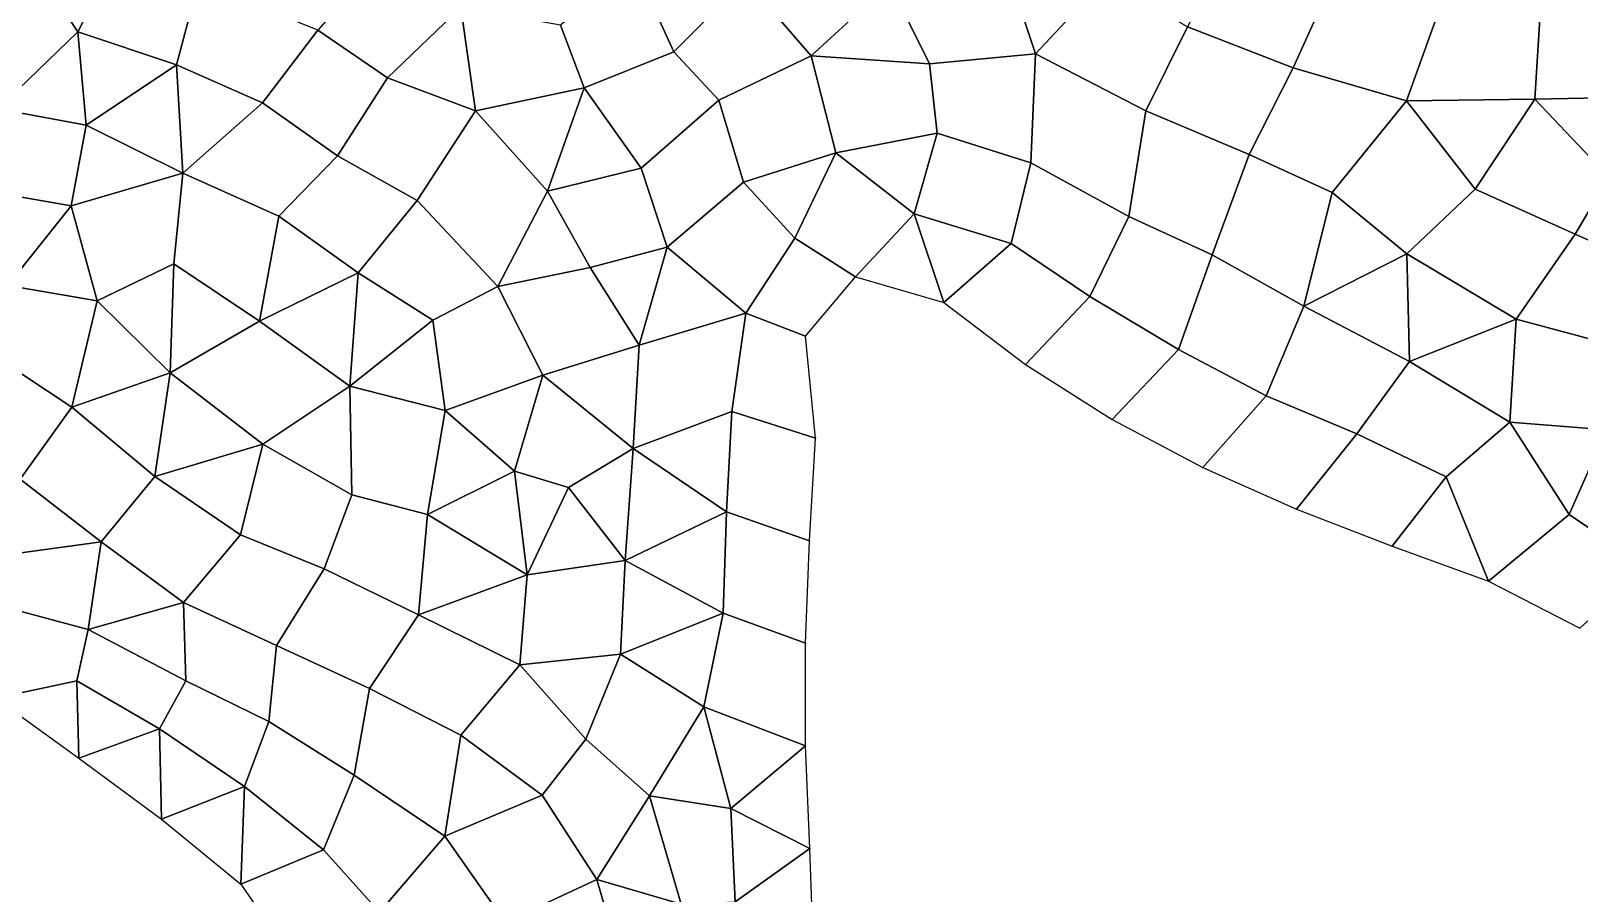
# Model space of a CAD drawing. Extents: x 380707 to 407438, y 6452841 to 6483357.
# Drawn here: x 384660 to 386017, y 6457156 to 6457912 of the extents above; entities that cross this region are included whole.
import ezdxf

# ---------------------------------------------------------------- set-up
doc = ezdxf.new("R2010")
doc.units = 0
for name, color, linetype in [('MESH_BOUND', 25, 'CONTINUOUS'), ('MESH_ELEMS', 18, 'CONTINUOUS'), ('MESH_NDSTRNGS', 17, 'CONTINUOUS'), ('MESH_NODES', 18, 'CONTINUOUS')]:
    doc.layers.add(name, color=color, linetype=linetype)

msp = doc.modelspace()

# ---------------------------------------------------------------- linework, layer by layer
at = {"layer": 'MESH_BOUND', "color": 25}
for points in [[(385338.668, 6457644.55, -0.357), (385382.485, 6457696.76, -0.026)], [(385382.485, 6457696.76, -0.026), (385459.913, 6457674.27, -0.11)], [(385459.913, 6457674.27, -0.11), (385531.552, 6457619.95, -0.537)], [(385347.612, 6457555.15, 0.357), (385338.668, 6457644.55, -0.357)], [(385531.552, 6457619.95, -0.537), (385607.434, 6457571.57, -0.622)], [(385607.434, 6457571.57, -0.622), (385686.953, 6457529.49, -0.322)], [(385342.277, 6457465.31, 0.047), (385347.612, 6457555.15, 0.357)], [(385686.953, 6457529.49, -0.322), (385769.043, 6457492.89, -0.232)], [(385769.043, 6457492.89, -0.232), (385852.971, 6457460.42, 1.01)], [(385338.722, 6457375.39, 0.42), (385342.277, 6457465.31, 0.047)], [(385852.971, 6457460.42, 1.01), (385937.611, 6457429.84, 0.553)], [(385937.611, 6457429.84, 0.553), (386017.524, 6457388.6, 1.007)], [(385338.753, 6457285.46, 2.218), (385338.722, 6457375.39, 0.42)], [(384628.813, 6457327.2, -1.058), (384701.744, 6457274.59, -0.633)], [(385342.45, 6457195.54, 1.519), (385338.753, 6457285.46, 2.218)], [(384701.744, 6457274.59, -0.633), (384774.133, 6457221.3, 0.948)], [(384774.133, 6457221.3, 0.948), (384843.654, 6457164.24, 1.255)], [(385345.706, 6457105.61, -0.596), (385342.45, 6457195.54, 1.519)], [(384843.654, 6457164.24, 1.255), (384894.55, 6457090.08, 1.29)]]:
    msp.add_polyline3d(points, dxfattribs=at)
at = {"layer": 'MESH_ELEMS', "color": 178}
for points in [[(385286.099, 6457957.09, -1.074), (385343.647, 6457890.3, -1.125), (385412.55, 6457953.7, -12.525), (385350.753, 6458005.57, -11.634)], [(384972.254, 6457871.02, -0.62), (385036.496, 6457932.65, -0.218), (384983.558, 6457995.65, -0.27), (384911.349, 6457912.99, -0.515)], [(385803.75, 6457962.76, -14.764), (385713.324, 6457994, -13.539), (385673.703, 6457915.88, -13.212), (385766.16, 6457879.82, -13.122)], [(384700.884, 6457911.47, -3.806), (384652.41, 6457984.87, -3.208), (384595.935, 6457922.82, -4.307), (384630.873, 6457843.87, -6.203)], [(384652.41, 6457984.87, -3.208), (384700.884, 6457911.47, -3.806), (384736.542, 6457982.17, -3.139), (384652.41, 6457984.87, -3.208)], [(384787.365, 6457882.62, -3.315), (384806.793, 6457955.36, -1.087), (384736.542, 6457982.17, -3.139), (384700.884, 6457911.47, -3.806)], [(385510.167, 6457982.55, -13.014), (385412.55, 6457953.7, -12.525), (385447.455, 6457883.34, -11.362), (385540.503, 6457892.31, -12.653)], [(385540.503, 6457892.31, -12.653), (385601.039, 6457957.22, -13.024), (385510.167, 6457982.55, -13.014), (385540.503, 6457892.31, -12.653)], [(385223.341, 6457894.07, -0.522), (385188.134, 6457970.67, -0.663), (385124.087, 6457917.19, -0.462), (385144.748, 6457862.38, -0.36)], [(385188.134, 6457970.67, -0.663), (385223.341, 6457894.07, -0.522), (385286.099, 6457957.09, -1.074), (385188.134, 6457970.67, -0.663)], [(385897.198, 6457938.64, -15.604), (385803.75, 6457962.76, -14.764), (385766.16, 6457879.82, -13.122), (385865.455, 6457851, -9.127)], [(384862.61, 6457849.2, -2.261), (384911.349, 6457912.99, -0.515), (384806.793, 6457955.36, -1.087), (384787.365, 6457882.62, -3.315)], [(385262.828, 6457851.58, -0.483), (385343.647, 6457890.3, -1.125), (385286.099, 6457957.09, -1.074), (385223.341, 6457894.07, -0.522)], [(385412.55, 6457953.7, -12.525), (385343.647, 6457890.3, -1.125), (385447.455, 6457883.34, -11.362), (385412.55, 6457953.7, -12.525)], [(385637.137, 6457842.1, -12.295), (385673.703, 6457915.88, -13.212), (385601.039, 6457957.22, -13.024), (385540.503, 6457892.31, -12.653)], [(385049.51, 6457842.06, -0.615), (385036.496, 6457932.65, -0.218), (384972.254, 6457871.02, -0.62), (385049.51, 6457842.06, -0.615)], [(385124.087, 6457917.19, -0.462), (385036.496, 6457932.65, -0.218), (385049.51, 6457842.06, -0.615), (385144.748, 6457862.38, -0.36)], [(385977.968, 6457852.52, -12.367), (385983.414, 6457936.95, -15.549), (385897.198, 6457938.64, -15.604), (385865.455, 6457851, -9.127)], [(386079.34, 6457854.62, -14.773), (386096.978, 6457923.35, -15.055), (385983.414, 6457936.95, -15.549), (385977.968, 6457852.52, -12.367)], [(384700.884, 6457911.47, -3.806), (384630.873, 6457843.87, -6.203), (384708.086, 6457829.62, -4.363), (384700.884, 6457911.47, -3.806)], [(384787.365, 6457882.62, -3.315), (384700.884, 6457911.47, -3.806), (384708.086, 6457829.62, -4.363), (384787.365, 6457882.62, -3.315)], [(384862.61, 6457849.2, -2.261), (384928.446, 6457802.85, -2.595), (384972.254, 6457871.02, -0.62), (384911.349, 6457912.99, -0.515)], [(385727.745, 6457803.97, -7.469), (385766.16, 6457879.82, -13.122), (385673.703, 6457915.88, -13.212), (385637.137, 6457842.1, -12.295)], [(385144.748, 6457862.38, -0.36), (385194.64, 6457792.05, -0.507), (385262.828, 6457851.58, -0.483), (385223.341, 6457894.07, -0.522)], [(385540.503, 6457892.31, -12.653), (385447.455, 6457883.34, -11.362), (385454.033, 6457822.58, -7.321), (385536.174, 6457796.76, -11.164)], [(385637.137, 6457842.1, -12.295), (385540.503, 6457892.31, -12.653), (385536.174, 6457796.76, -11.164), (385622.089, 6457749.52, -9.304)], [(384793.002, 6457787.69, -3.524), (384787.365, 6457882.62, -3.315), (384708.086, 6457829.62, -4.363), (384793.002, 6457787.69, -3.524)], [(384787.365, 6457882.62, -3.315), (384793.002, 6457787.69, -3.524), (384862.61, 6457849.2, -2.261), (384787.365, 6457882.62, -3.315)], [(385365.4, 6457805.39, -0.596), (385343.647, 6457890.3, -1.125), (385262.828, 6457851.58, -0.483), (385284.337, 6457779.79, -0.17)], [(385447.455, 6457883.34, -11.362), (385343.647, 6457890.3, -1.125), (385365.4, 6457805.39, -0.596), (385454.033, 6457822.58, -7.321)], [(385800.434, 6457770.55, -1.297), (385865.455, 6457851, -9.127), (385766.16, 6457879.82, -13.122), (385727.745, 6457803.97, -7.469)], [(384998.404, 6457763.57, -2.876), (385049.51, 6457842.06, -0.615), (384972.254, 6457871.02, -0.62), (384928.446, 6457802.85, -2.595)], [(385144.748, 6457862.38, -0.36), (385049.51, 6457842.06, -0.615), (385112.523, 6457771.81, -0.917), (385144.748, 6457862.38, -0.36)], [(385144.748, 6457862.38, -0.36), (385112.523, 6457771.81, -0.917), (385194.64, 6457792.05, -0.507), (385144.748, 6457862.38, -0.36)], [(385194.64, 6457792.05, -0.507), (385217.561, 6457722.72, -0.813), (385284.337, 6457779.79, -0.17), (385262.828, 6457851.58, -0.483)], [(385925.721, 6457773.39, -1.271), (385977.968, 6457852.52, -12.367), (385865.455, 6457851, -9.127), (385925.721, 6457773.39, -1.271)], [(386042.964, 6457784.1, -3.829), (385977.968, 6457852.52, -12.367), (385925.721, 6457773.39, -1.271), (386013.575, 6457734.18, -1.226)], [(386079.34, 6457854.62, -14.773), (385977.968, 6457852.52, -12.367), (386042.964, 6457784.1, -3.829), (386079.34, 6457854.62, -14.773)], [(384695.156, 6457759.06, -6.546), (384708.086, 6457829.62, -4.363), (384630.873, 6457843.87, -6.203), (384609.483, 6457773.87, -9.918)], [(384862.61, 6457849.2, -2.261), (384793.002, 6457787.69, -3.524), (384877.167, 6457749.75, -3.586), (384928.446, 6457802.85, -2.595)], [(385112.523, 6457771.81, -0.917), (385049.51, 6457842.06, -0.615), (384998.404, 6457763.57, -2.876), (385069.024, 6457688.15, -3.934)], [(385727.745, 6457803.97, -7.469), (385637.137, 6457842.1, -12.295), (385622.089, 6457749.52, -9.304), (385695.375, 6457715.83, -5.668)], [(385800.434, 6457770.55, -1.297), (385865.964, 6457716.89, -0.899), (385925.721, 6457773.39, -1.271), (385865.455, 6457851, -9.127)], [(384695.156, 6457759.06, -6.546), (384793.002, 6457787.69, -3.524), (384708.086, 6457829.62, -4.363), (384695.156, 6457759.06, -6.546)], [(385434.084, 6457752.02, -1.084), (385454.033, 6457822.58, -7.321), (385365.4, 6457805.39, -0.596), (385434.084, 6457752.02, -1.084)], [(385518.938, 6457725.89, -5.351), (385536.174, 6457796.76, -11.164), (385454.033, 6457822.58, -7.321), (385434.084, 6457752.02, -1.084)], [(384946.713, 6457700.3, -4.386), (384998.404, 6457763.57, -2.876), (384928.446, 6457802.85, -2.595), (384877.167, 6457749.75, -3.586)], [(385365.4, 6457805.39, -0.596), (385284.337, 6457779.79, -0.17), (385329.296, 6457730.46, 0.022), (385365.4, 6457805.39, -0.596)], [(385329.296, 6457730.46, 0.022), (385382.485, 6457696.76, -0.026), (385434.084, 6457752.02, -1.084), (385365.4, 6457805.39, -0.596)], [(385800.434, 6457770.55, -1.297), (385727.745, 6457803.97, -7.469), (385695.375, 6457715.83, -5.668), (385775.727, 6457670.92, -1.163)], [(384785.12, 6457708.11, -5.192), (384793.002, 6457787.69, -3.524), (384695.156, 6457759.06, -6.546), (384717.938, 6457675.62, -9.796)], [(384877.167, 6457749.75, -3.586), (384793.002, 6457787.69, -3.524), (384785.12, 6457708.11, -5.192), (384860.147, 6457657.66, -5.464)], [(385149.845, 6457704.84, -1.509), (385217.561, 6457722.72, -0.813), (385194.64, 6457792.05, -0.507), (385112.523, 6457771.81, -0.917)], [(385622.089, 6457749.52, -9.304), (385536.174, 6457796.76, -11.164), (385518.938, 6457725.89, -5.351), (385588.042, 6457679.46, -5.484)], [(386101.109, 6457695.02, -0.898), (386131.757, 6457763.14, -11.218), (386042.964, 6457784.1, -3.829), (386013.575, 6457734.18, -1.226)], [(384639.452, 6457689.13, -12.976), (384695.156, 6457759.06, -6.546), (384609.483, 6457773.87, -9.918), (384639.452, 6457689.13, -12.976)], [(385112.523, 6457771.81, -0.917), (385069.024, 6457688.15, -3.934), (385149.845, 6457704.84, -1.509), (385112.523, 6457771.81, -0.917)], [(385286.443, 6457664.89, -0.804), (385329.296, 6457730.46, 0.022), (385284.337, 6457779.79, -0.17), (385217.561, 6457722.72, -0.813)], [(385865.964, 6457716.89, -0.899), (385800.434, 6457770.55, -1.297), (385775.727, 6457670.92, -1.163), (385865.964, 6457716.89, -0.899)], [(385925.721, 6457773.39, -1.271), (385865.964, 6457716.89, -0.899), (385961.581, 6457659.52, -0.646), (386013.575, 6457734.18, -1.226)], [(384639.452, 6457689.13, -12.976), (384717.938, 6457675.62, -9.796), (384695.156, 6457759.06, -6.546), (384639.452, 6457689.13, -12.976)], [(385012.15, 6457658.67, -4.74), (385069.024, 6457688.15, -3.934), (384998.404, 6457763.57, -2.876), (384946.713, 6457700.3, -4.386)], [(384860.147, 6457657.66, -5.464), (384946.713, 6457700.3, -4.386), (384877.167, 6457749.75, -3.586), (384860.147, 6457657.66, -5.464)], [(385459.913, 6457674.27, -0.11), (385434.084, 6457752.02, -1.084), (385382.485, 6457696.76, -0.026), (385459.913, 6457674.27, -0.11)], [(385459.913, 6457674.27, -0.11), (385518.938, 6457725.89, -5.351), (385434.084, 6457752.02, -1.084), (385459.913, 6457674.27, -0.11)], [(385588.042, 6457679.46, -5.484), (385665.671, 6457632.97, -4.545), (385695.375, 6457715.83, -5.668), (385622.089, 6457749.52, -9.304)], [(385338.668, 6457644.55, -0.357), (385382.485, 6457696.76, -0.026), (385329.296, 6457730.46, 0.022), (385286.443, 6457664.89, -0.804)], [(386046.856, 6457636.91, -0.663), (386101.109, 6457695.02, -0.898), (386013.575, 6457734.18, -1.226), (385961.581, 6457659.52, -0.646)], [(385217.561, 6457722.72, -0.813), (385149.845, 6457704.84, -1.509), (385192.805, 6457636.65, -2.28), (385217.561, 6457722.72, -0.813)], [(385286.443, 6457664.89, -0.804), (385217.561, 6457722.72, -0.813), (385192.805, 6457636.65, -2.28), (385286.443, 6457664.89, -0.804)], [(385531.552, 6457619.95, -0.537), (385588.042, 6457679.46, -5.484), (385518.938, 6457725.89, -5.351), (385459.913, 6457674.27, -0.11)], [(385665.671, 6457632.97, -4.545), (385742.533, 6457592.45, -1.852), (385775.727, 6457670.92, -1.163), (385695.375, 6457715.83, -5.668)], [(385775.727, 6457670.92, -1.163), (385868.344, 6457622.48, -0.733), (385865.964, 6457716.89, -0.899), (385775.727, 6457670.92, -1.163)], [(385868.344, 6457622.48, -0.733), (385961.581, 6457659.52, -0.646), (385865.964, 6457716.89, -0.899), (385868.344, 6457622.48, -0.733)], [(384781.772, 6457612.64, -10.334), (384785.12, 6457708.11, -5.192), (384717.938, 6457675.62, -9.796), (384781.772, 6457612.64, -10.334)], [(384860.147, 6457657.66, -5.464), (384785.12, 6457708.11, -5.192), (384781.772, 6457612.64, -10.334), (384860.147, 6457657.66, -5.464)], [(385149.845, 6457704.84, -1.509), (385069.024, 6457688.15, -3.934), (385108.368, 6457610.35, -5), (385192.805, 6457636.65, -2.28)], [(384630.563, 6457625.33, -15.69), (384695.729, 6457582.4, -15.129), (384717.938, 6457675.62, -9.796), (384639.452, 6457689.13, -12.976)], [(384946.713, 6457700.3, -4.386), (384860.147, 6457657.66, -5.464), (384939.328, 6457600.96, -4.649), (384946.713, 6457700.3, -4.386)], [(384946.713, 6457700.3, -4.386), (384939.328, 6457600.96, -4.649), (385012.15, 6457658.67, -4.74), (384946.713, 6457700.3, -4.386)], [(384717.938, 6457675.62, -9.796), (384695.729, 6457582.4, -15.129), (384781.772, 6457612.64, -10.334), (384717.938, 6457675.62, -9.796)], [(385108.368, 6457610.35, -5), (385069.024, 6457688.15, -3.934), (385012.15, 6457658.67, -4.74), (385022.842, 6457579.48, -5.056)], [(385607.434, 6457571.57, -0.622), (385665.671, 6457632.97, -4.545), (385588.042, 6457679.46, -5.484), (385531.552, 6457619.95, -0.537)], [(385274.243, 6457578.53, -1.694), (385286.443, 6457664.89, -0.804), (385192.805, 6457636.65, -2.28), (385187.742, 6457546.15, -5.016)], [(385338.668, 6457644.55, -0.357), (385286.443, 6457664.89, -0.804), (385274.243, 6457578.53, -1.694), (385347.612, 6457555.15, 0.357)], [(385821.911, 6457559.01, -2.09), (385868.344, 6457622.48, -0.733), (385775.727, 6457670.92, -1.163), (385742.533, 6457592.45, -1.852)], [(384863.056, 6457550.06, -9.344), (384939.328, 6457600.96, -4.649), (384860.147, 6457657.66, -5.464), (384781.772, 6457612.64, -10.334)], [(385012.15, 6457658.67, -4.74), (384939.328, 6457600.96, -4.649), (385022.842, 6457579.48, -5.056), (385012.15, 6457658.67, -4.74)], [(385961.581, 6457659.52, -0.646), (385868.344, 6457622.48, -0.733), (385956.219, 6457569.19, -1.997), (385961.581, 6457659.52, -0.646)], [(386046.856, 6457636.91, -0.663), (385961.581, 6457659.52, -0.646), (385956.219, 6457569.19, -1.997), (386041.04, 6457562.4, -0.555)], [(385192.805, 6457636.65, -2.28), (385108.368, 6457610.35, -5), (385187.742, 6457546.15, -5.016), (385192.805, 6457636.65, -2.28)], [(384650.213, 6457519.22, -17.91), (384695.729, 6457582.4, -15.129), (384630.563, 6457625.33, -15.69), (384579, 6457574, -18.127)], [(385686.953, 6457529.49, -0.322), (385742.533, 6457592.45, -1.852), (385665.671, 6457632.97, -4.545), (385607.434, 6457571.57, -0.622)], [(385900.228, 6457521.22, -2.351), (385956.219, 6457569.19, -1.997), (385868.344, 6457622.48, -0.733), (385821.911, 6457559.01, -2.09)], [(384695.729, 6457582.4, -15.129), (384768.399, 6457521.73, -15.365), (384781.772, 6457612.64, -10.334), (384695.729, 6457582.4, -15.129)], [(384863.056, 6457550.06, -9.344), (384781.772, 6457612.64, -10.334), (384768.399, 6457521.73, -15.365), (384863.056, 6457550.06, -9.344)], [(385022.842, 6457579.48, -5.056), (385083.652, 6457526.43, -6.452), (385108.368, 6457610.35, -5), (385022.842, 6457579.48, -5.056)], [(385108.368, 6457610.35, -5), (385083.652, 6457526.43, -6.452), (385130.857, 6457512.08, -7.063), (385187.742, 6457546.15, -5.016)], [(384863.056, 6457550.06, -9.344), (384941.027, 6457505.66, -8.708), (384939.328, 6457600.96, -4.649), (384863.056, 6457550.06, -9.344)], [(385022.842, 6457579.48, -5.056), (384939.328, 6457600.96, -4.649), (384941.027, 6457505.66, -8.708), (385007.533, 6457488.35, -7.88)], [(384650.213, 6457519.22, -17.91), (384721.426, 6457464.44, -17.677), (384768.399, 6457521.73, -15.365), (384695.729, 6457582.4, -15.129)], [(385769.043, 6457492.89, -0.232), (385821.911, 6457559.01, -2.09), (385742.533, 6457592.45, -1.852), (385686.953, 6457529.49, -0.322)], [(385007.533, 6457488.35, -7.88), (385083.652, 6457526.43, -6.452), (385022.842, 6457579.48, -5.056), (385007.533, 6457488.35, -7.88)], [(385269.381, 6457490.57, -3.652), (385274.243, 6457578.53, -1.694), (385187.742, 6457546.15, -5.016), (385269.381, 6457490.57, -3.652)], [(385347.612, 6457555.15, 0.357), (385274.243, 6457578.53, -1.694), (385269.381, 6457490.57, -3.652), (385342.277, 6457465.31, 0.047)], [(385900.228, 6457521.22, -2.351), (385937.611, 6457429.84, 0.553), (386008.096, 6457488.17, -0.431), (385956.219, 6457569.19, -1.997)], [(385956.219, 6457569.19, -1.997), (386008.096, 6457488.17, -0.431), (386041.04, 6457562.4, -0.555), (385956.219, 6457569.19, -1.997)], [(385852.971, 6457460.42, 1.01), (385900.228, 6457521.22, -2.351), (385821.911, 6457559.01, -2.09), (385769.043, 6457492.89, -0.232)], [(386008.096, 6457488.17, -0.431), (386076.579, 6457441.79, -0.457), (386118.288, 6457503.86, -0.512), (386041.04, 6457562.4, -0.555)], [(384863.056, 6457550.06, -9.344), (384768.399, 6457521.73, -15.365), (384843.454, 6457470.6, -15.037), (384863.056, 6457550.06, -9.344)], [(384843.454, 6457470.6, -15.037), (384916.787, 6457440.79, -13.663), (384941.027, 6457505.66, -8.708), (384863.056, 6457550.06, -9.344)], [(385187.742, 6457546.15, -5.016), (385130.857, 6457512.08, -7.063), (385180.732, 6457448.09, -9.002), (385187.742, 6457546.15, -5.016)], [(385187.742, 6457546.15, -5.016), (385180.732, 6457448.09, -9.002), (385269.381, 6457490.57, -3.652), (385187.742, 6457546.15, -5.016)], [(385083.652, 6457526.43, -6.452), (385007.533, 6457488.35, -7.88), (385094.637, 6457435.51, -9.59), (385083.652, 6457526.43, -6.452)], [(385130.857, 6457512.08, -7.063), (385083.652, 6457526.43, -6.452), (385094.637, 6457435.51, -9.59), (385130.857, 6457512.08, -7.063)], [(384640.365, 6457453.19, -15.847), (384721.426, 6457464.44, -17.677), (384650.213, 6457519.22, -17.91), (384640.365, 6457453.19, -15.847)], [(384793.462, 6457411.02, -17.456), (384843.454, 6457470.6, -15.037), (384768.399, 6457521.73, -15.365), (384721.426, 6457464.44, -17.677)], [(385130.857, 6457512.08, -7.063), (385094.637, 6457435.51, -9.59), (385180.732, 6457448.09, -9.002), (385130.857, 6457512.08, -7.063)], [(385852.971, 6457460.42, 1.01), (385937.611, 6457429.84, 0.553), (385900.228, 6457521.22, -2.351), (385852.971, 6457460.42, 1.01)], [(384916.787, 6457440.79, -13.663), (384999.629, 6457400.22, -12.465), (385007.533, 6457488.35, -7.88), (384941.027, 6457505.66, -8.708)], [(384999.629, 6457400.22, -12.465), (385094.637, 6457435.51, -9.59), (385007.533, 6457488.35, -7.88), (384999.629, 6457400.22, -12.465)], [(385269.381, 6457490.57, -3.652), (385180.732, 6457448.09, -9.002), (385266.645, 6457401.87, -5.427), (385269.381, 6457490.57, -3.652)], [(385266.645, 6457401.87, -5.427), (385338.722, 6457375.39, 0.42), (385342.277, 6457465.31, 0.047), (385269.381, 6457490.57, -3.652)], [(386017.524, 6457388.6, 1.007), (386076.579, 6457441.79, -0.457), (386008.096, 6457488.17, -0.431), (385937.611, 6457429.84, 0.553)], [(384709.851, 6457387.47, -14.884), (384721.426, 6457464.44, -17.677), (384640.365, 6457453.19, -15.847), (384632.686, 6457408.25, -12.849)], [(384793.462, 6457411.02, -17.456), (384721.426, 6457464.44, -17.677), (384709.851, 6457387.47, -14.884), (384793.462, 6457411.02, -17.456)], [(384875.063, 6457373.43, -17.383), (384916.787, 6457440.79, -13.663), (384843.454, 6457470.6, -15.037), (384793.462, 6457411.02, -17.456)], [(385094.637, 6457435.51, -9.59), (385088.412, 6457356.37, -12.163), (385176.527, 6457366.01, -10.842), (385180.732, 6457448.09, -9.002)], [(385176.527, 6457366.01, -10.842), (385266.645, 6457401.87, -5.427), (385180.732, 6457448.09, -9.002), (385176.527, 6457366.01, -10.842)], [(384956.663, 6457335.83, -17.57), (384999.629, 6457400.22, -12.465), (384916.787, 6457440.79, -13.663), (384875.063, 6457373.43, -17.383)], [(384999.629, 6457400.22, -12.465), (385088.412, 6457356.37, -12.163), (385094.637, 6457435.51, -9.59), (384999.629, 6457400.22, -12.465)], [(384632.686, 6457408.25, -12.849), (384628.813, 6457327.2, -1.058), (384700.085, 6457342.58, -11.774), (384709.851, 6457387.47, -14.884)], [(384709.851, 6457387.47, -14.884), (384795.443, 6457342.57, -15.317), (384793.462, 6457411.02, -17.456), (384709.851, 6457387.47, -14.884)], [(384875.063, 6457373.43, -17.383), (384793.462, 6457411.02, -17.456), (384795.443, 6457342.57, -15.317), (384868.4, 6457306.86, -15.522)], [(385036.642, 6457294.95, -18.353), (385088.412, 6457356.37, -12.163), (384999.629, 6457400.22, -12.465), (384956.663, 6457335.83, -17.57)], [(385176.527, 6457366.01, -10.842), (385249.744, 6457319.7, -7.801), (385266.645, 6457401.87, -5.427), (385176.527, 6457366.01, -10.842)], [(385338.722, 6457375.39, 0.42), (385266.645, 6457401.87, -5.427), (385249.744, 6457319.7, -7.801), (385338.753, 6457285.46, 2.218)], [(384795.443, 6457342.57, -15.317), (384709.851, 6457387.47, -14.884), (384700.085, 6457342.58, -11.774), (384772.385, 6457300.29, -12.387)], [(384956.663, 6457335.83, -17.57), (384875.063, 6457373.43, -17.383), (384868.4, 6457306.86, -15.522), (384943.049, 6457259.76, -15.06)], [(385146.324, 6457291.38, -15.007), (385176.527, 6457366.01, -10.842), (385088.412, 6457356.37, -12.163), (385146.324, 6457291.38, -15.007)], [(385146.324, 6457291.38, -15.007), (385202.132, 6457241.7, -15.42), (385249.744, 6457319.7, -7.801), (385176.527, 6457366.01, -10.842)], [(385036.642, 6457294.95, -18.353), (385107.925, 6457242.27, -17.617), (385146.324, 6457291.38, -15.007), (385088.412, 6457356.37, -12.163)], [(384700.085, 6457342.58, -11.774), (384628.813, 6457327.2, -1.058), (384701.744, 6457274.59, -0.633), (384700.085, 6457342.58, -11.774)], [(384701.744, 6457274.59, -0.633), (384772.385, 6457300.29, -12.387), (384700.085, 6457342.58, -11.774), (384701.744, 6457274.59, -0.633)], [(384868.4, 6457306.86, -15.522), (384795.443, 6457342.57, -15.317), (384772.385, 6457300.29, -12.387), (384846.924, 6457249.77, -12.609)], [(385036.642, 6457294.95, -18.353), (384956.663, 6457335.83, -17.57), (384943.049, 6457259.76, -15.06), (385022.53, 6457206.26, -14.921)], [(385273.249, 6457230.53, -6.514), (385249.744, 6457319.7, -7.801), (385202.132, 6457241.7, -15.42), (385273.249, 6457230.53, -6.514)], [(385273.249, 6457230.53, -6.514), (385338.753, 6457285.46, 2.218), (385249.744, 6457319.7, -7.801), (385273.249, 6457230.53, -6.514)], [(384774.133, 6457221.3, 0.948), (384772.385, 6457300.29, -12.387), (384701.744, 6457274.59, -0.633), (384774.133, 6457221.3, 0.948)], [(384772.385, 6457300.29, -12.387), (384774.133, 6457221.3, 0.948), (384846.924, 6457249.77, -12.609), (384772.385, 6457300.29, -12.387)], [(384846.924, 6457249.77, -12.609), (384916.311, 6457194.34, -12.61), (384943.049, 6457259.76, -15.06), (384868.4, 6457306.86, -15.522)], [(385107.925, 6457242.27, -17.617), (385036.642, 6457294.95, -18.353), (385022.53, 6457206.26, -14.921), (385107.925, 6457242.27, -17.617)], [(385107.925, 6457242.27, -17.617), (385155.875, 6457168.4, -16.345), (385202.132, 6457241.7, -15.42), (385146.324, 6457291.38, -15.007)], [(385273.249, 6457230.53, -6.514), (385342.45, 6457195.54, 1.519), (385338.753, 6457285.46, 2.218), (385273.249, 6457230.53, -6.514)], [(385022.53, 6457206.26, -14.921), (384943.049, 6457259.76, -15.06), (384916.311, 6457194.34, -12.61), (384965.279, 6457139.77, -10.862)], [(384774.133, 6457221.3, 0.948), (384843.654, 6457164.24, 1.255), (384846.924, 6457249.77, -12.609), (384774.133, 6457221.3, 0.948)], [(384843.654, 6457164.24, 1.255), (384916.311, 6457194.34, -12.61), (384846.924, 6457249.77, -12.609), (384843.654, 6457164.24, 1.255)], [(385107.925, 6457242.27, -17.617), (385022.53, 6457206.26, -14.921), (385075.524, 6457130.96, -14.38), (385155.875, 6457168.4, -16.345)], [(385202.132, 6457241.7, -15.42), (385155.875, 6457168.4, -16.345), (385229.783, 6457146.67, -18.173), (385202.132, 6457241.7, -15.42)], [(385273.249, 6457230.53, -6.514), (385202.132, 6457241.7, -15.42), (385229.783, 6457146.67, -18.173), (385277.212, 6457148.65, -9.884)], [(385277.212, 6457148.65, -9.884), (385342.45, 6457195.54, 1.519), (385273.249, 6457230.53, -6.514), (385277.212, 6457148.65, -9.884)], [(385075.524, 6457130.96, -14.38), (385022.53, 6457206.26, -14.921), (384965.279, 6457139.77, -10.862), (385010.89, 6457086.05, -8.943)], [(384894.55, 6457090.08, 1.29), (384965.279, 6457139.77, -10.862), (384916.311, 6457194.34, -12.61), (384843.654, 6457164.24, 1.255)], [(385345.706, 6457105.61, -0.596), (385342.45, 6457195.54, 1.519), (385277.212, 6457148.65, -9.884), (385345.706, 6457105.61, -0.596)], [(385180.577, 6457082.33, -15.793), (385155.875, 6457168.4, -16.345), (385075.524, 6457130.96, -14.38), (385105.1, 6457063.79, -13.891)], [(385229.783, 6457146.67, -18.173), (385155.875, 6457168.4, -16.345), (385180.577, 6457082.33, -15.793), (385229.783, 6457146.67, -18.173)]]:
    msp.add_3dface(points, dxfattribs=at)
at = {"layer": 'MESH_NDSTRNGS', "color": 17}
for points in [[(385897.198, 6457938.64, -15.604), (385865.455, 6457851, -9.127)], [(385865.455, 6457851, -9.127), (385800.434, 6457770.55, -1.297)], [(385800.434, 6457770.55, -1.297), (385865.964, 6457716.89, -0.899)], [(385865.964, 6457716.89, -0.899), (385775.727, 6457670.92, -1.163)], [(385775.727, 6457670.92, -1.163), (385742.533, 6457592.45, -1.852)], [(385742.533, 6457592.45, -1.852), (385821.911, 6457559.01, -2.09)], [(385821.911, 6457559.01, -2.09), (385769.043, 6457492.89, -0.232)]]:
    msp.add_polyline3d(points, dxfattribs=at)
for p in [(385865.455, 6457851, -9.127), (385800.434, 6457770.55, -1.297), (385865.964, 6457716.89, -0.899), (385775.727, 6457670.92, -1.163), (385742.533, 6457592.45, -1.852), (385821.911, 6457559.01, -2.09), (385769.043, 6457492.89, -0.232)]:
    msp.add_point(p, dxfattribs=at)
at = {"layer": 'MESH_NODES', "color": 18}
for p in [(384700.884, 6457911.47, -3.806), (385223.341, 6457894.07, -0.522), (385540.503, 6457892.31, -12.653), (384787.365, 6457882.62, -3.315), (385343.647, 6457890.3, -1.125), (385447.455, 6457883.34, -11.362), (385766.16, 6457879.82, -13.122), (384972.254, 6457871.02, -0.62), (385144.748, 6457862.38, -0.36), (385262.828, 6457851.58, -0.483), (385977.968, 6457852.52, -12.367), (384862.61, 6457849.2, -2.261), (385049.51, 6457842.06, -0.615), (385637.137, 6457842.1, -12.295), (385865.455, 6457851, -9.127), (384708.086, 6457829.62, -4.363), (385454.033, 6457822.58, -7.321), (384928.446, 6457802.85, -2.595), (385365.4, 6457805.39, -0.596), (385727.745, 6457803.97, -7.469), (384793.002, 6457787.69, -3.524), (385194.64, 6457792.05, -0.507), (385536.174, 6457796.76, -11.164), (385112.523, 6457771.81, -0.917), (385284.337, 6457779.79, -0.17), (385800.434, 6457770.55, -1.297), (385925.721, 6457773.39, -1.271), (384695.156, 6457759.06, -6.546), (384998.404, 6457763.57, -2.876), (384877.167, 6457749.75, -3.586), (385434.084, 6457752.02, -1.084), (385622.089, 6457749.52, -9.304), (385329.296, 6457730.46, 0.022), (386013.575, 6457734.18, -1.226), (385217.561, 6457722.72, -0.813), (385518.938, 6457725.89, -5.351), (385695.375, 6457715.83, -5.668), (385865.964, 6457716.89, -0.899), (384785.12, 6457708.11, -5.192), (385149.845, 6457704.84, -1.509), (384946.713, 6457700.3, -4.386), (385382.485, 6457696.76, -0.026), (384717.938, 6457675.62, -9.796), (385069.024, 6457688.15, -3.934), (385588.042, 6457679.46, -5.484), (385286.443, 6457664.89, -0.804), (385459.913, 6457674.27, -0.11), (385775.727, 6457670.92, -1.163), (384860.147, 6457657.66, -5.464), (385012.15, 6457658.67, -4.74), (385961.581, 6457659.52, -0.646), (385192.805, 6457636.65, -2.28), (385338.668, 6457644.55, -0.357), (385665.671, 6457632.97, -4.545), (385868.344, 6457622.48, -0.733), (384781.772, 6457612.64, -10.334), (385108.368, 6457610.35, -5), (385531.552, 6457619.95, -0.537), (384939.328, 6457600.96, -4.649), (384695.729, 6457582.4, -15.129), (385742.533, 6457592.45, -1.852), (385022.842, 6457579.48, -5.056), (385274.243, 6457578.53, -1.694), (385607.434, 6457571.57, -0.622), (385956.219, 6457569.19, -1.997), (385347.612, 6457555.15, 0.357), (385821.911, 6457559.01, -2.09), (384863.056, 6457550.06, -9.344), (385187.742, 6457546.15, -5.016), (385083.652, 6457526.43, -6.452), (385686.953, 6457529.49, -0.322), (384768.399, 6457521.73, -15.365), (385130.857, 6457512.08, -7.063), (385900.228, 6457521.22, -2.351), (384941.027, 6457505.66, -8.708), (385007.533, 6457488.35, -7.88), (385269.381, 6457490.57, -3.652), (385769.043, 6457492.89, -0.232), (386008.096, 6457488.17, -0.431), (384721.426, 6457464.44, -17.677), (384843.454, 6457470.6, -15.037), (385342.277, 6457465.31, 0.047), (385852.971, 6457460.42, 1.01), (385180.732, 6457448.09, -9.002), (384916.787, 6457440.79, -13.663), (385094.637, 6457435.51, -9.59), (385937.611, 6457429.84, 0.553), (384793.462, 6457411.02, -17.456), (384999.629, 6457400.22, -12.465), (385266.645, 6457401.87, -5.427), (384709.851, 6457387.47, -14.884), (384875.063, 6457373.43, -17.383), (385176.527, 6457366.01, -10.842), (385338.722, 6457375.39, 0.42), (385088.412, 6457356.37, -12.163), (384700.085, 6457342.58, -11.774), (384795.443, 6457342.57, -15.317), (384956.663, 6457335.83, -17.57), (385249.744, 6457319.7, -7.801), (384772.385, 6457300.29, -12.387), (384868.4, 6457306.86, -15.522), (385036.642, 6457294.95, -18.353), (385146.324, 6457291.38, -15.007), (385338.753, 6457285.46, 2.218), (384701.744, 6457274.59, -0.633), (384943.049, 6457259.76, -15.06), (384846.924, 6457249.77, -12.609), (385107.925, 6457242.27, -17.617), (385202.132, 6457241.7, -15.42), (385273.249, 6457230.53, -6.514), (384774.133, 6457221.3, 0.948), (385022.53, 6457206.26, -14.921), (384916.311, 6457194.34, -12.61), (385342.45, 6457195.54, 1.519), (384843.654, 6457164.24, 1.255), (385155.875, 6457168.4, -16.345)]:
    msp.add_point(p, dxfattribs=at)

doc.saveas('drawing.dxf')
